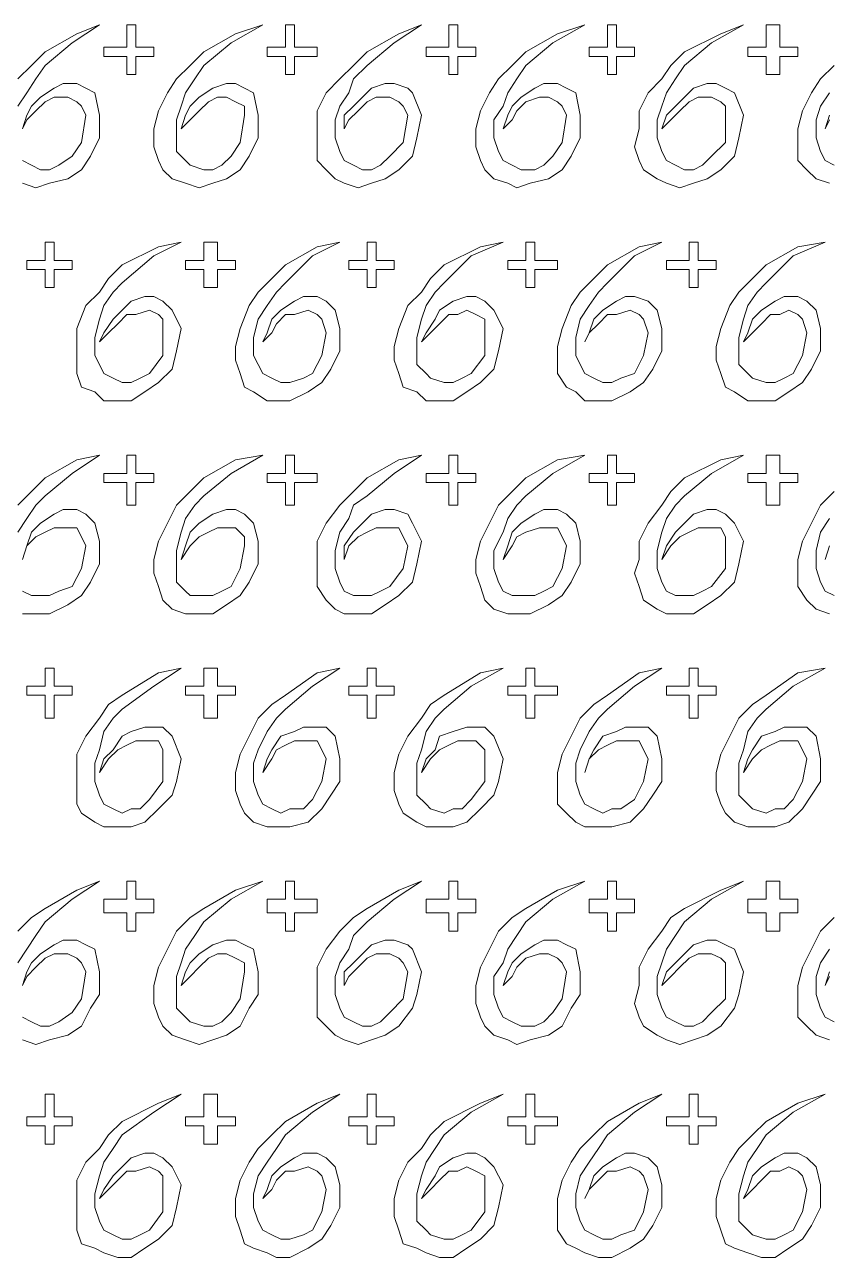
# Model space of a CAD drawing. Extents: x -66030 to 95157, y -13132 to 45879.
# Drawn here: x -6500 to -5809, y 26478 to 27540 of the extents above; entities that cross this region are included whole.
import ezdxf

# ---------------------------------------------------------------- set-up
doc = ezdxf.new("R2010")
doc.units = 0
doc.header["$LTSCALE"] = 100
doc.header["$MEASUREMENT"] = 0
doc.layers.get('0').update_dxf_attribs({"linetype": 'CONTINUOUS'})

msp = doc.modelspace()

# ---------------------------------------------------------------- linework, layer by layer
at = {"lineweight": 0}
for points in [[(-6506, 27469.6), (-6498.2, 27481.3), (-6490.4, 27493.1), (-6482.5, 27504.8), (-6459.1, 27524.3), (-6435.7, 27539.9), (-6455.2, 27532.1), (-6482.5, 27516.5), (-6494.3, 27504.8), (-6506, 27493.1)], [(-5802.9, 27504.8), (-5814.6, 27493.1), (-5822.4, 27481.3), (-5830.2, 27465.7), (-5834.2, 27450.1), (-5834.2, 27434.5), (-5834.2, 27422.8), (-5826.3, 27414.9), (-5818.5, 27407.1), (-5806.8, 27403.2)], [(-6502.1, 27403.2), (-6490.4, 27399.3), (-6478.6, 27403.2), (-6463, 27407.1), (-6451.3, 27414.9), (-6443.5, 27426.7), (-6435.7, 27442.3), (-6435.7, 27461.8), (-6439.6, 27481.3), (-6447.4, 27485.3), (-6455.2, 27489.2), (-6466.9, 27489.2), (-6474.7, 27485.3), (-6486.5, 27477.4), (-6494.3, 27469.6), (-6498.2, 27461.8), (-6502.1, 27450.1)], [(-6502.1, 27450.1), (-6498.2, 27457.9), (-6490.4, 27465.7), (-6482.5, 27473.5), (-6474.7, 27477.4), (-6463, 27477.4), (-6455.2, 27473.5), (-6451.3, 27469.6), (-6447.4, 27461.8), (-6451.3, 27438.4), (-6459.1, 27426.7), (-6470.8, 27418.9), (-6478.6, 27414.9), (-6486.5, 27414.9), (-6494.3, 27418.9), (-6502.1, 27422.8)], [(-5802.9, 27418.9), (-5810.7, 27422.8), (-5814.6, 27430.6), (-5818.5, 27442.3), (-5818.5, 27457.9), (-5814.6, 27469.6), (-5806.8, 27481.3)], [(-5806.8, 27461.8), (-5810.7, 27450.1), (-5810.7, 27450.1), (-5806.8, 27457.9)], [(-6506, 27102.5), (-6498.2, 27114.2), (-6490.4, 27125.9), (-6482.5, 27133.7), (-6459.1, 27153.2), (-6435.7, 27168.9), (-6455.2, 27165), (-6482.5, 27149.3), (-6494.3, 27137.6), (-6506, 27125.9)], [(-5802.9, 27137.6), (-5814.6, 27125.9), (-5822.4, 27110.3), (-5830.2, 27094.7), (-5834.2, 27079), (-5834.2, 27067.3), (-5834.2, 27055.6), (-5826.3, 27043.9), (-5818.5, 27036.1), (-5806.8, 27032.2)], [(-6502.1, 27032.2), (-6490.4, 27032.2), (-6478.6, 27032.2), (-6463, 27040), (-6451.3, 27047.8), (-6443.5, 27059.5), (-6435.7, 27075.1), (-6435.7, 27094.7), (-6439.6, 27110.3), (-6447.4, 27118.1), (-6455.2, 27122), (-6466.9, 27122), (-6474.7, 27118.1), (-6486.5, 27110.3), (-6494.3, 27102.5), (-6498.2, 27090.8), (-6502.1, 27079)], [(-5802.9, 27047.8), (-5810.7, 27051.7), (-5814.6, 27059.5), (-5818.5, 27071.2), (-5818.5, 27086.8), (-5814.6, 27102.5), (-5806.8, 27114.2)], [(-6502.1, 27079), (-6498.2, 27090.8), (-6490.4, 27098.6), (-6482.5, 27102.5), (-6474.7, 27106.4), (-6463, 27106.4), (-6455.2, 27106.4), (-6451.3, 27098.6), (-6447.4, 27090.8), (-6451.3, 27071.2), (-6459.1, 27055.6), (-6470.8, 27051.7), (-6478.6, 27047.8), (-6486.5, 27047.8), (-6494.3, 27047.8), (-6502.1, 27051.7)], [(-5806.8, 27090.8), (-5810.7, 27079), (-5810.7, 27079), (-5806.8, 27090.8)], [(-6506, 26731.4), (-6498.2, 26743.1), (-6490.4, 26754.8), (-6482.5, 26766.6), (-6459.1, 26786.1), (-6435.7, 26801.7), (-6455.2, 26793.9), (-6482.5, 26778.3), (-6494.3, 26770.5), (-6506, 26758.7)], [(-5802.9, 26770.5), (-5814.6, 26758.7), (-5822.4, 26743.1), (-5830.2, 26727.5), (-5834.2, 26711.9), (-5834.2, 26696.3), (-5834.2, 26684.5), (-5826.3, 26676.7), (-5818.5, 26668.9), (-5806.8, 26665)], [(-6502.1, 26665), (-6490.4, 26661.1), (-6478.6, 26665), (-6463, 26668.9), (-6451.3, 26676.7), (-6443.5, 26692.3), (-6435.7, 26704.1), (-6435.7, 26723.6), (-6439.6, 26743.1), (-6447.4, 26747), (-6455.2, 26750.9), (-6466.9, 26750.9), (-6474.7, 26747), (-6486.5, 26739.2), (-6494.3, 26731.4), (-6498.2, 26723.6), (-6502.1, 26711.9)], [(-5802.9, 26680.6), (-5810.7, 26684.5), (-5814.6, 26692.3), (-5818.5, 26704.1), (-5818.5, 26719.7), (-5814.6, 26731.4), (-5806.8, 26743.1)], [(-6502.1, 26711.9), (-6498.2, 26719.7), (-6490.4, 26727.5), (-6482.5, 26735.3), (-6474.7, 26739.2), (-6463, 26739.2), (-6455.2, 26735.3), (-6451.3, 26731.4), (-6447.4, 26723.6), (-6451.3, 26700.2), (-6459.1, 26688.4), (-6470.8, 26680.6), (-6478.6, 26676.7), (-6486.5, 26676.7), (-6494.3, 26680.6), (-6502.1, 26684.5)], [(-5806.8, 26723.6), (-5810.7, 26711.9), (-5810.7, 26711.9), (-5806.8, 26719.7)]]:
    msp.add_lwpolyline(points, dxfattribs=at)
for points in [[(-6431.8, 27520.4), (-6420, 27520.4), (-6412.2, 27520.4), (-6412.2, 27532.1), (-6412.2, 27539.9), (-6408.3, 27539.9), (-6404.4, 27539.9), (-6404.4, 27532.1), (-6404.4, 27520.4), (-6396.6, 27520.4), (-6388.8, 27520.4), (-6388.8, 27516.5), (-6388.8, 27512.6), (-6396.6, 27512.6), (-6404.4, 27512.6), (-6404.4, 27504.8), (-6404.4, 27497), (-6408.3, 27497), (-6412.2, 27497), (-6412.2, 27504.8), (-6412.2, 27512.6), (-6420, 27512.6), (-6431.8, 27512.6), (-6431.8, 27516.5), (-6431.8, 27520.4)], [(-6365.4, 27450.1), (-6357.6, 27457.9), (-6349.7, 27465.7), (-6341.9, 27473.5), (-6334.1, 27477.4), (-6326.3, 27477.4), (-6318.5, 27473.5), (-6310.7, 27469.6), (-6310.7, 27461.8), (-6314.6, 27438.4), (-6322.4, 27426.7), (-6330.2, 27418.9), (-6338, 27414.9), (-6345.8, 27414.9), (-6357.6, 27418.9), (-6361.5, 27422.8), (-6369.3, 27430.6), (-6369.3, 27442.3), (-6369.3, 27457.9), (-6365.4, 27469.6), (-6361.5, 27481.3), (-6353.6, 27493.1), (-6345.8, 27504.8), (-6322.4, 27524.3), (-6295.1, 27539.9), (-6318.5, 27532.1), (-6345.8, 27516.5), (-6357.6, 27504.8), (-6369.3, 27493.1), (-6377.1, 27481.3), (-6384.9, 27465.7), (-6388.8, 27450.1), (-6388.8, 27434.5), (-6384.9, 27422.8), (-6381, 27414.9), (-6373.2, 27407.1), (-6361.5, 27403.2), (-6349.7, 27399.3), (-6338, 27403.2), (-6326.3, 27407.1), (-6314.6, 27414.9), (-6306.8, 27426.7), (-6299, 27442.3), (-6299, 27461.8), (-6302.9, 27481.3), (-6310.7, 27485.3), (-6318.5, 27489.2), (-6326.3, 27489.2), (-6338, 27485.3), (-6349.7, 27477.4), (-6357.6, 27469.6), (-6361.5, 27461.8), (-6365.4, 27450.1)], [(-6291.2, 27520.4), (-6283.3, 27520.4), (-6275.5, 27520.4), (-6275.5, 27532.1), (-6275.5, 27539.9), (-6271.6, 27539.9), (-6267.7, 27539.9), (-6267.7, 27532.1), (-6267.7, 27520.4), (-6259.9, 27520.4), (-6248.2, 27520.4), (-6248.2, 27516.5), (-6248.2, 27512.6), (-6259.9, 27512.6), (-6267.7, 27512.6), (-6267.7, 27504.8), (-6267.7, 27497), (-6271.6, 27497), (-6275.5, 27497), (-6275.5, 27504.8), (-6275.5, 27512.6), (-6283.3, 27512.6), (-6291.2, 27512.6), (-6291.2, 27516.5), (-6291.2, 27520.4)], [(-6224.8, 27450.1), (-6220.8, 27457.9), (-6213, 27465.7), (-6205.2, 27473.5), (-6197.4, 27477.4), (-6185.7, 27477.4), (-6177.9, 27473.5), (-6174, 27469.6), (-6170.1, 27461.8), (-6174, 27438.4), (-6185.7, 27426.7), (-6193.5, 27418.9), (-6201.3, 27414.9), (-6209.1, 27414.9), (-6216.9, 27418.9), (-6224.8, 27422.8), (-6228.7, 27430.6), (-6232.6, 27442.3), (-6232.6, 27457.9), (-6228.7, 27469.6), (-6220.8, 27481.3), (-6216.9, 27493.1), (-6205.2, 27504.8), (-6181.8, 27524.3), (-6158.3, 27539.9), (-6177.9, 27532.1), (-6205.2, 27516.5), (-6216.9, 27504.8), (-6228.7, 27493.1), (-6240.4, 27481.3), (-6248.2, 27465.7), (-6248.2, 27450.1), (-6248.2, 27434.5), (-6248.2, 27422.8), (-6240.4, 27414.9), (-6232.6, 27407.1), (-6224.8, 27403.2), (-6213, 27399.3), (-6201.3, 27403.2), (-6189.6, 27407.1), (-6177.9, 27414.9), (-6166.2, 27426.7), (-6162.3, 27442.3), (-6158.3, 27461.8), (-6166.2, 27481.3), (-6170.1, 27485.3), (-6181.8, 27489.2), (-6189.6, 27489.2), (-6201.3, 27485.3), (-6209.1, 27477.4), (-6216.9, 27469.6), (-6224.8, 27461.8), (-6224.8, 27450.1)], [(-6154.4, 27520.4), (-6146.6, 27520.4), (-6134.9, 27520.4), (-6134.9, 27532.1), (-6134.9, 27539.9), (-6131, 27539.9), (-6127.1, 27539.9), (-6127.1, 27532.1), (-6127.1, 27520.4), (-6119.3, 27520.4), (-6111.5, 27520.4), (-6111.5, 27516.5), (-6111.5, 27512.6), (-6119.3, 27512.6), (-6127.1, 27512.6), (-6127.1, 27504.8), (-6127.1, 27497), (-6131, 27497), (-6134.9, 27497), (-6134.9, 27504.8), (-6134.9, 27512.6), (-6146.6, 27512.6), (-6154.4, 27512.6), (-6154.4, 27516.5), (-6154.4, 27520.4)], [(-6088, 27450.1), (-6080.2, 27457.9), (-6076.3, 27465.7), (-6068.5, 27473.5), (-6056.8, 27477.4), (-6049, 27477.4), (-6041.2, 27473.5), (-6037.3, 27469.6), (-6033.4, 27461.8), (-6037.3, 27438.4), (-6045.1, 27426.7), (-6052.9, 27418.9), (-6060.7, 27414.9), (-6072.4, 27414.9), (-6080.2, 27418.9), (-6088, 27422.8), (-6091.9, 27430.6), (-6095.9, 27442.3), (-6095.9, 27457.9), (-6088, 27469.6), (-6084.1, 27481.3), (-6076.3, 27493.1), (-6068.5, 27504.8), (-6045.1, 27524.3), (-6017.7, 27539.9), (-6041.2, 27532.1), (-6068.5, 27516.5), (-6080.2, 27504.8), (-6091.9, 27493.1), (-6099.8, 27481.3), (-6107.6, 27465.7), (-6111.5, 27450.1), (-6111.5, 27434.5), (-6107.6, 27422.8), (-6103.7, 27414.9), (-6095.9, 27407.1), (-6084.1, 27403.2), (-6076.3, 27399.3), (-6064.6, 27403.2), (-6049, 27407.1), (-6037.3, 27414.9), (-6029.5, 27426.7), (-6021.6, 27442.3), (-6021.6, 27461.8), (-6025.5, 27481.3), (-6033.4, 27485.3), (-6041.2, 27489.2), (-6052.9, 27489.2), (-6060.7, 27485.3), (-6072.4, 27477.4), (-6080.2, 27469.6), (-6084.1, 27461.8), (-6088, 27450.1)], [(-6013.8, 27520.4), (-6006, 27520.4), (-5998.2, 27520.4), (-5998.2, 27532.1), (-5998.2, 27539.9), (-5994.3, 27539.9), (-5990.4, 27539.9), (-5990.4, 27532.1), (-5990.4, 27520.4), (-5982.6, 27520.4), (-5974.8, 27520.4), (-5974.8, 27516.5), (-5974.8, 27512.6), (-5982.6, 27512.6), (-5990.4, 27512.6), (-5990.4, 27504.8), (-5990.4, 27497), (-5994.3, 27497), (-5998.2, 27497), (-5998.2, 27504.8), (-5998.2, 27512.6), (-6006, 27512.6), (-6013.8, 27512.6), (-6013.8, 27516.5), (-6013.8, 27520.4)], [(-5951.3, 27450.1), (-5943.5, 27457.9), (-5935.7, 27465.7), (-5927.9, 27473.5), (-5920.1, 27477.4), (-5908.4, 27477.4), (-5900.6, 27473.5), (-5896.6, 27469.6), (-5896.6, 27461.8), (-5896.6, 27438.4), (-5908.4, 27426.7), (-5916.2, 27418.9), (-5924, 27414.9), (-5931.8, 27414.9), (-5939.6, 27418.9), (-5947.4, 27422.8), (-5951.3, 27430.6), (-5955.2, 27442.3), (-5955.2, 27457.9), (-5951.3, 27469.6), (-5947.4, 27481.3), (-5939.6, 27493.1), (-5931.8, 27504.8), (-5908.4, 27524.3), (-5881, 27539.9), (-5900.6, 27532.1), (-5931.8, 27516.5), (-5943.5, 27504.8), (-5951.3, 27493.1), (-5963.1, 27481.3), (-5970.9, 27465.7), (-5970.9, 27450.1), (-5974.8, 27434.5), (-5970.9, 27422.8), (-5967, 27414.9), (-5955.2, 27407.1), (-5947.4, 27403.2), (-5935.7, 27399.3), (-5924, 27403.2), (-5912.3, 27407.1), (-5900.6, 27414.9), (-5888.8, 27426.7), (-5884.9, 27442.3), (-5881, 27461.8), (-5888.8, 27481.3), (-5896.6, 27485.3), (-5904.5, 27489.2), (-5912.3, 27489.2), (-5924, 27485.3), (-5931.8, 27477.4), (-5939.6, 27469.6), (-5947.4, 27461.8), (-5951.3, 27450.1)], [(-5877.1, 27520.4), (-5869.3, 27520.4), (-5861.5, 27520.4), (-5861.5, 27532.1), (-5861.5, 27539.9), (-5857.6, 27539.9), (-5849.8, 27539.9), (-5849.8, 27532.1), (-5849.8, 27520.4), (-5842, 27520.4), (-5834.2, 27520.4), (-5834.2, 27516.5), (-5834.2, 27512.6), (-5842, 27512.6), (-5849.8, 27512.6), (-5849.8, 27504.8), (-5849.8, 27497), (-5857.6, 27497), (-5861.5, 27497), (-5861.5, 27504.8), (-5861.5, 27512.6), (-5869.3, 27512.6), (-5877.1, 27512.6), (-5877.1, 27516.5), (-5877.1, 27520.4)], [(-6498.2, 27336.8), (-6490.4, 27336.8), (-6482.5, 27336.8), (-6482.5, 27344.6), (-6482.5, 27352.5), (-6478.6, 27352.5), (-6474.7, 27352.5), (-6474.7, 27344.6), (-6474.7, 27336.8), (-6466.9, 27336.8), (-6459.1, 27336.8), (-6459.1, 27332.9), (-6459.1, 27329), (-6466.9, 27329), (-6474.7, 27329), (-6474.7, 27321.2), (-6474.7, 27313.4), (-6478.6, 27313.4), (-6482.5, 27313.4), (-6482.5, 27321.2), (-6482.5, 27329), (-6490.4, 27329), (-6498.2, 27329), (-6498.2, 27332.9), (-6498.2, 27336.8)], [(-6435.7, 27266.5), (-6427.9, 27274.3), (-6420, 27282.1), (-6412.2, 27290), (-6404.4, 27290), (-6392.7, 27293.9), (-6384.9, 27290), (-6381, 27286.1), (-6381, 27274.3), (-6381, 27254.8), (-6392.7, 27239.2), (-6400.5, 27235.3), (-6408.3, 27231.4), (-6416.1, 27231.4), (-6424, 27235.3), (-6431.8, 27239.2), (-6435.7, 27247), (-6439.6, 27254.8), (-6439.6, 27270.4), (-6435.7, 27286.1), (-6431.8, 27297.8), (-6424, 27309.5), (-6416.1, 27317.3), (-6388.8, 27340.7), (-6365.4, 27352.5), (-6384.9, 27348.5), (-6416.1, 27332.9), (-6427.9, 27321.2), (-6435.7, 27309.5), (-6447.4, 27297.8), (-6455.2, 27278.2), (-6455.2, 27262.6), (-6455.2, 27250.9), (-6455.2, 27239.2), (-6451.3, 27227.5), (-6439.6, 27223.6), (-6431.8, 27215.7), (-6420, 27215.7), (-6408.3, 27215.7), (-6396.6, 27223.6), (-6384.9, 27231.4), (-6373.2, 27243.1), (-6369.3, 27258.7), (-6365.4, 27278.2), (-6373.2, 27293.9), (-6381, 27301.7), (-6388.8, 27305.6), (-6396.6, 27305.6), (-6408.3, 27301.7), (-6416.1, 27293.9), (-6424, 27286.1), (-6431.8, 27274.3), (-6435.7, 27266.5)], [(-6361.5, 27336.8), (-6353.6, 27336.8), (-6345.8, 27336.8), (-6345.8, 27344.6), (-6345.8, 27352.5), (-6338, 27352.5), (-6334.1, 27352.5), (-6334.1, 27344.6), (-6334.1, 27336.8), (-6326.3, 27336.8), (-6318.5, 27336.8), (-6318.5, 27332.9), (-6318.5, 27329), (-6326.3, 27329), (-6334.1, 27329), (-6334.1, 27321.2), (-6334.1, 27313.4), (-6338, 27313.4), (-6345.8, 27313.4), (-6345.8, 27321.2), (-6345.8, 27329), (-6353.6, 27329), (-6361.5, 27329), (-6361.5, 27332.9), (-6361.5, 27336.8)], [(-6295.1, 27266.5), (-6287.2, 27274.3), (-6283.3, 27282.1), (-6275.5, 27290), (-6267.7, 27290), (-6256, 27293.9), (-6248.2, 27290), (-6244.3, 27286.1), (-6240.4, 27274.3), (-6244.3, 27254.8), (-6252.1, 27239.2), (-6259.9, 27235.3), (-6271.6, 27231.4), (-6279.4, 27231.4), (-6287.2, 27235.3), (-6295.1, 27239.2), (-6299, 27247), (-6302.9, 27254.8), (-6302.9, 27270.4), (-6299, 27286.1), (-6291.2, 27297.8), (-6283.3, 27309.5), (-6275.5, 27317.3), (-6252.1, 27340.7), (-6228.7, 27352.5), (-6248.2, 27348.5), (-6275.5, 27332.9), (-6287.2, 27321.2), (-6299, 27309.5), (-6306.8, 27297.8), (-6314.6, 27278.2), (-6318.5, 27262.6), (-6318.5, 27250.9), (-6314.6, 27239.2), (-6310.7, 27227.5), (-6302.9, 27223.6), (-6291.2, 27215.7), (-6283.3, 27215.7), (-6271.6, 27215.7), (-6256, 27223.6), (-6244.3, 27231.4), (-6236.5, 27243.1), (-6228.7, 27258.7), (-6228.7, 27278.2), (-6232.6, 27293.9), (-6240.4, 27301.7), (-6248.2, 27305.6), (-6259.9, 27305.6), (-6267.7, 27301.7), (-6279.4, 27293.9), (-6287.2, 27286.1), (-6291.2, 27274.3), (-6295.1, 27266.5)], [(-6220.8, 27336.8), (-6213, 27336.8), (-6205.2, 27336.8), (-6205.2, 27344.6), (-6205.2, 27352.5), (-6201.3, 27352.5), (-6197.4, 27352.5), (-6197.4, 27344.6), (-6197.4, 27336.8), (-6189.6, 27336.8), (-6181.8, 27336.8), (-6181.8, 27332.9), (-6181.8, 27329), (-6189.6, 27329), (-6197.4, 27329), (-6197.4, 27321.2), (-6197.4, 27313.4), (-6201.3, 27313.4), (-6205.2, 27313.4), (-6205.2, 27321.2), (-6205.2, 27329), (-6213, 27329), (-6220.8, 27329), (-6220.8, 27332.9), (-6220.8, 27336.8)], [(-6158.3, 27266.5), (-6150.5, 27274.3), (-6142.7, 27282.1), (-6134.9, 27290), (-6127.1, 27290), (-6119.3, 27293.9), (-6111.5, 27290), (-6103.7, 27286.1), (-6103.7, 27274.3), (-6103.7, 27254.8), (-6115.4, 27239.2), (-6123.2, 27235.3), (-6131, 27231.4), (-6138.8, 27231.4), (-6150.5, 27235.3), (-6154.4, 27239.2), (-6162.3, 27247), (-6162.3, 27254.8), (-6162.3, 27270.4), (-6158.3, 27286.1), (-6154.4, 27297.8), (-6146.6, 27309.5), (-6138.8, 27317.3), (-6115.4, 27340.7), (-6088, 27352.5), (-6107.6, 27348.5), (-6138.8, 27332.9), (-6150.5, 27321.2), (-6158.3, 27309.5), (-6170.1, 27297.8), (-6177.9, 27278.2), (-6181.8, 27262.6), (-6181.8, 27250.9), (-6177.9, 27239.2), (-6174, 27227.5), (-6162.3, 27223.6), (-6154.4, 27215.7), (-6142.7, 27215.7), (-6131, 27215.7), (-6119.3, 27223.6), (-6107.6, 27231.4), (-6095.9, 27243.1), (-6091.9, 27258.7), (-6088, 27278.2), (-6095.9, 27293.9), (-6103.7, 27301.7), (-6111.5, 27305.6), (-6119.3, 27305.6), (-6131, 27301.7), (-6142.7, 27293.9), (-6146.6, 27286.1), (-6154.4, 27274.3), (-6158.3, 27266.5)], [(-6084.1, 27336.8), (-6076.3, 27336.8), (-6068.5, 27336.8), (-6068.5, 27344.6), (-6068.5, 27352.5), (-6064.6, 27352.5), (-6060.7, 27352.5), (-6060.7, 27344.6), (-6060.7, 27336.8), (-6049, 27336.8), (-6041.2, 27336.8), (-6041.2, 27332.9), (-6041.2, 27329), (-6049, 27329), (-6060.7, 27329), (-6060.7, 27321.2), (-6060.7, 27313.4), (-6064.6, 27313.4), (-6068.5, 27313.4), (-6068.5, 27321.2), (-6068.5, 27329), (-6076.3, 27329), (-6084.1, 27329), (-6084.1, 27332.9), (-6084.1, 27336.8)], [(-6017.7, 27266.5), (-6013.8, 27274.3), (-6006, 27282.1), (-5998.2, 27290), (-5990.4, 27290), (-5978.7, 27293.9), (-5970.9, 27290), (-5967, 27286.1), (-5963.1, 27274.3), (-5967, 27254.8), (-5974.8, 27239.2), (-5986.5, 27235.3), (-5994.3, 27231.4), (-6002.1, 27231.4), (-6009.9, 27235.3), (-6017.7, 27239.2), (-6021.6, 27247), (-6025.5, 27254.8), (-6025.5, 27270.4), (-6021.6, 27286.1), (-6013.8, 27297.8), (-6006, 27309.5), (-5998.2, 27317.3), (-5974.8, 27340.7), (-5951.3, 27352.5), (-5970.9, 27348.5), (-5998.2, 27332.9), (-6009.9, 27321.2), (-6021.6, 27309.5), (-6029.5, 27297.8), (-6037.3, 27278.2), (-6041.2, 27262.6), (-6041.2, 27250.9), (-6041.2, 27239.2), (-6033.4, 27227.5), (-6025.5, 27223.6), (-6017.7, 27215.7), (-6006, 27215.7), (-5994.3, 27215.7), (-5978.7, 27223.6), (-5967, 27231.4), (-5959.1, 27243.1), (-5951.3, 27258.7), (-5951.3, 27278.2), (-5955.2, 27293.9), (-5963.1, 27301.7), (-5974.8, 27305.6), (-5982.6, 27305.6), (-5990.4, 27301.7), (-6002.1, 27293.9), (-6009.9, 27286.1), (-6013.8, 27274.3), (-6017.7, 27266.5)], [(-5947.4, 27336.8), (-5935.7, 27336.8), (-5927.9, 27336.8), (-5927.9, 27344.6), (-5927.9, 27352.5), (-5924, 27352.5), (-5920.1, 27352.5), (-5920.1, 27344.6), (-5920.1, 27336.8), (-5912.3, 27336.8), (-5904.5, 27336.8), (-5904.5, 27332.9), (-5904.5, 27329), (-5912.3, 27329), (-5920.1, 27329), (-5920.1, 27321.2), (-5920.1, 27313.4), (-5924, 27313.4), (-5927.9, 27313.4), (-5927.9, 27321.2), (-5927.9, 27329), (-5935.7, 27329), (-5947.4, 27329), (-5947.4, 27332.9), (-5947.4, 27336.8)], [(-5881, 27266.5), (-5873.2, 27274.3), (-5865.4, 27282.1), (-5857.6, 27290), (-5849.8, 27290), (-5842, 27293.9), (-5834.2, 27290), (-5830.2, 27286.1), (-5826.3, 27274.3), (-5830.2, 27254.8), (-5838.1, 27239.2), (-5845.9, 27235.3), (-5853.7, 27231.4), (-5861.5, 27231.4), (-5873.2, 27235.3), (-5877.1, 27239.2), (-5884.9, 27247), (-5884.9, 27254.8), (-5884.9, 27270.4), (-5881, 27286.1), (-5877.1, 27297.8), (-5869.3, 27309.5), (-5861.5, 27317.3), (-5838.1, 27340.7), (-5810.7, 27352.5), (-5834.2, 27348.5), (-5861.5, 27332.9), (-5873.2, 27321.2), (-5884.9, 27309.5), (-5892.7, 27297.8), (-5900.6, 27278.2), (-5904.5, 27262.6), (-5904.5, 27250.9), (-5900.6, 27239.2), (-5896.6, 27227.5), (-5888.8, 27223.6), (-5877.1, 27215.7), (-5865.4, 27215.7), (-5853.7, 27215.7), (-5842, 27223.6), (-5830.2, 27231.4), (-5822.4, 27243.1), (-5814.6, 27258.7), (-5814.6, 27278.2), (-5818.5, 27293.9), (-5826.3, 27301.7), (-5834.2, 27305.6), (-5845.9, 27305.6), (-5853.7, 27301.7), (-5865.4, 27293.9), (-5873.2, 27286.1), (-5877.1, 27274.3), (-5881, 27266.5)], [(-6431.8, 27153.2), (-6420, 27153.2), (-6412.2, 27153.2), (-6412.2, 27161.1), (-6412.2, 27168.9), (-6408.3, 27168.9), (-6404.4, 27168.9), (-6404.4, 27161.1), (-6404.4, 27153.2), (-6396.6, 27153.2), (-6388.8, 27153.2), (-6388.8, 27149.3), (-6388.8, 27145.4), (-6396.6, 27145.4), (-6404.4, 27145.4), (-6404.4, 27137.6), (-6404.4, 27125.9), (-6408.3, 27125.9), (-6412.2, 27125.9), (-6412.2, 27137.6), (-6412.2, 27145.4), (-6420, 27145.4), (-6431.8, 27145.4), (-6431.8, 27149.3), (-6431.8, 27153.2)], [(-6365.4, 27079), (-6357.6, 27090.8), (-6349.7, 27098.6), (-6341.9, 27102.5), (-6334.1, 27106.4), (-6326.3, 27106.4), (-6318.5, 27106.4), (-6310.7, 27098.6), (-6310.7, 27090.8), (-6314.6, 27071.2), (-6322.4, 27055.6), (-6330.2, 27051.7), (-6338, 27047.8), (-6345.8, 27047.8), (-6357.6, 27047.8), (-6361.5, 27051.7), (-6369.3, 27059.5), (-6369.3, 27071.2), (-6369.3, 27086.8), (-6365.4, 27102.5), (-6361.5, 27114.2), (-6353.6, 27125.9), (-6345.8, 27133.7), (-6322.4, 27153.2), (-6295.1, 27168.9), (-6318.5, 27165), (-6345.8, 27149.3), (-6357.6, 27137.6), (-6369.3, 27125.9), (-6377.1, 27110.3), (-6384.9, 27094.7), (-6388.8, 27079), (-6388.8, 27067.3), (-6384.9, 27055.6), (-6381, 27043.9), (-6373.2, 27036.1), (-6361.5, 27032.2), (-6349.7, 27032.2), (-6338, 27032.2), (-6326.3, 27040), (-6314.6, 27047.8), (-6306.8, 27059.5), (-6299, 27075.1), (-6299, 27094.7), (-6302.9, 27110.3), (-6310.7, 27118.1), (-6318.5, 27122), (-6326.3, 27122), (-6338, 27118.1), (-6349.7, 27110.3), (-6357.6, 27102.5), (-6361.5, 27090.8), (-6365.4, 27079)], [(-6291.2, 27153.2), (-6283.3, 27153.2), (-6275.5, 27153.2), (-6275.5, 27161.1), (-6275.5, 27168.9), (-6271.6, 27168.9), (-6267.7, 27168.9), (-6267.7, 27161.1), (-6267.7, 27153.2), (-6259.9, 27153.2), (-6248.2, 27153.2), (-6248.2, 27149.3), (-6248.2, 27145.4), (-6259.9, 27145.4), (-6267.7, 27145.4), (-6267.7, 27137.6), (-6267.7, 27125.9), (-6271.6, 27125.9), (-6275.5, 27125.9), (-6275.5, 27137.6), (-6275.5, 27145.4), (-6283.3, 27145.4), (-6291.2, 27145.4), (-6291.2, 27149.3), (-6291.2, 27153.2)], [(-6224.8, 27079), (-6220.8, 27090.8), (-6213, 27098.6), (-6205.2, 27102.5), (-6197.4, 27106.4), (-6185.7, 27106.4), (-6177.9, 27106.4), (-6174, 27098.6), (-6170.1, 27090.8), (-6174, 27071.2), (-6185.7, 27055.6), (-6193.5, 27051.7), (-6201.3, 27047.8), (-6209.1, 27047.8), (-6216.9, 27047.8), (-6224.8, 27051.7), (-6228.7, 27059.5), (-6232.6, 27071.2), (-6232.6, 27086.8), (-6228.7, 27102.5), (-6220.8, 27114.2), (-6216.9, 27125.9), (-6205.2, 27133.7), (-6181.8, 27153.2), (-6158.3, 27168.9), (-6177.9, 27165), (-6205.2, 27149.3), (-6216.9, 27137.6), (-6228.7, 27125.9), (-6240.4, 27110.3), (-6248.2, 27094.7), (-6248.2, 27079), (-6248.2, 27067.3), (-6248.2, 27055.6), (-6240.4, 27043.9), (-6232.6, 27036.1), (-6224.8, 27032.2), (-6213, 27032.2), (-6201.3, 27032.2), (-6189.6, 27040), (-6177.9, 27047.8), (-6166.2, 27059.5), (-6162.3, 27075.1), (-6158.3, 27094.7), (-6166.2, 27110.3), (-6170.1, 27118.1), (-6181.8, 27122), (-6189.6, 27122), (-6201.3, 27118.1), (-6209.1, 27110.3), (-6216.9, 27102.5), (-6224.8, 27090.8), (-6224.8, 27079)], [(-6154.4, 27153.2), (-6146.6, 27153.2), (-6134.9, 27153.2), (-6134.9, 27161.1), (-6134.9, 27168.9), (-6131, 27168.9), (-6127.1, 27168.9), (-6127.1, 27161.1), (-6127.1, 27153.2), (-6119.3, 27153.2), (-6111.5, 27153.2), (-6111.5, 27149.3), (-6111.5, 27145.4), (-6119.3, 27145.4), (-6127.1, 27145.4), (-6127.1, 27137.6), (-6127.1, 27125.9), (-6131, 27125.9), (-6134.9, 27125.9), (-6134.9, 27137.6), (-6134.9, 27145.4), (-6146.6, 27145.4), (-6154.4, 27145.4), (-6154.4, 27149.3), (-6154.4, 27153.2)], [(-6088, 27079), (-6080.2, 27090.8), (-6076.3, 27098.6), (-6068.5, 27102.5), (-6056.8, 27106.4), (-6049, 27106.4), (-6041.2, 27106.4), (-6037.3, 27098.6), (-6033.4, 27090.8), (-6037.3, 27071.2), (-6045.1, 27055.6), (-6052.9, 27051.7), (-6060.7, 27047.8), (-6072.4, 27047.8), (-6080.2, 27047.8), (-6088, 27051.7), (-6091.9, 27059.5), (-6095.9, 27071.2), (-6095.9, 27086.8), (-6088, 27102.5), (-6084.1, 27114.2), (-6076.3, 27125.9), (-6068.5, 27133.7), (-6045.1, 27153.2), (-6017.7, 27168.9), (-6041.2, 27165), (-6068.5, 27149.3), (-6080.2, 27137.6), (-6091.9, 27125.9), (-6099.8, 27110.3), (-6107.6, 27094.7), (-6111.5, 27079), (-6111.5, 27067.3), (-6107.6, 27055.6), (-6103.7, 27043.9), (-6095.9, 27036.1), (-6084.1, 27032.2), (-6076.3, 27032.2), (-6064.6, 27032.2), (-6049, 27040), (-6037.3, 27047.8), (-6029.5, 27059.5), (-6021.6, 27075.1), (-6021.6, 27094.7), (-6025.5, 27110.3), (-6033.4, 27118.1), (-6041.2, 27122), (-6052.9, 27122), (-6060.7, 27118.1), (-6072.4, 27110.3), (-6080.2, 27102.5), (-6084.1, 27090.8), (-6088, 27079)], [(-6013.8, 27153.2), (-6006, 27153.2), (-5998.2, 27153.2), (-5998.2, 27161.1), (-5998.2, 27168.9), (-5994.3, 27168.9), (-5990.4, 27168.9), (-5990.4, 27161.1), (-5990.4, 27153.2), (-5982.6, 27153.2), (-5974.8, 27153.2), (-5974.8, 27149.3), (-5974.8, 27145.4), (-5982.6, 27145.4), (-5990.4, 27145.4), (-5990.4, 27137.6), (-5990.4, 27125.9), (-5994.3, 27125.9), (-5998.2, 27125.9), (-5998.2, 27137.6), (-5998.2, 27145.4), (-6006, 27145.4), (-6013.8, 27145.4), (-6013.8, 27149.3), (-6013.8, 27153.2)], [(-5951.3, 27079), (-5943.5, 27090.8), (-5935.7, 27098.6), (-5927.9, 27102.5), (-5920.1, 27106.4), (-5908.4, 27106.4), (-5900.6, 27106.4), (-5896.6, 27098.6), (-5896.6, 27090.8), (-5896.6, 27071.2), (-5908.4, 27055.6), (-5916.2, 27051.7), (-5924, 27047.8), (-5931.8, 27047.8), (-5939.6, 27047.8), (-5947.4, 27051.7), (-5951.3, 27059.5), (-5955.2, 27071.2), (-5955.2, 27086.8), (-5951.3, 27102.5), (-5947.4, 27114.2), (-5939.6, 27125.9), (-5931.8, 27133.7), (-5908.4, 27153.2), (-5881, 27168.9), (-5900.6, 27165), (-5931.8, 27149.3), (-5943.5, 27137.6), (-5951.3, 27125.9), (-5963.1, 27110.3), (-5970.9, 27094.7), (-5970.9, 27079), (-5974.8, 27067.3), (-5970.9, 27055.6), (-5967, 27043.9), (-5955.2, 27036.1), (-5947.4, 27032.2), (-5935.7, 27032.2), (-5924, 27032.2), (-5912.3, 27040), (-5900.6, 27047.8), (-5888.8, 27059.5), (-5884.9, 27075.1), (-5881, 27094.7), (-5888.8, 27110.3), (-5896.6, 27118.1), (-5904.5, 27122), (-5912.3, 27122), (-5924, 27118.1), (-5931.8, 27110.3), (-5939.6, 27102.5), (-5947.4, 27090.8), (-5951.3, 27079)], [(-5877.1, 27153.2), (-5869.3, 27153.2), (-5861.5, 27153.2), (-5861.5, 27161.1), (-5861.5, 27168.9), (-5857.6, 27168.9), (-5849.8, 27168.9), (-5849.8, 27161.1), (-5849.8, 27153.2), (-5842, 27153.2), (-5834.2, 27153.2), (-5834.2, 27149.3), (-5834.2, 27145.4), (-5842, 27145.4), (-5849.8, 27145.4), (-5849.8, 27137.6), (-5849.8, 27125.9), (-5857.6, 27125.9), (-5861.5, 27125.9), (-5861.5, 27137.6), (-5861.5, 27145.4), (-5869.3, 27145.4), (-5877.1, 27145.4), (-5877.1, 27149.3), (-5877.1, 27153.2)], [(-6498.2, 26969.7), (-6490.4, 26969.7), (-6482.5, 26969.7), (-6482.5, 26977.5), (-6482.5, 26985.3), (-6478.6, 26985.3), (-6474.7, 26985.3), (-6474.7, 26977.5), (-6474.7, 26969.7), (-6466.9, 26969.7), (-6459.1, 26969.7), (-6459.1, 26965.8), (-6459.1, 26961.9), (-6466.9, 26961.9), (-6474.7, 26961.9), (-6474.7, 26950.1), (-6474.7, 26942.3), (-6478.6, 26942.3), (-6482.5, 26942.3), (-6482.5, 26950.1), (-6482.5, 26961.9), (-6490.4, 26961.9), (-6498.2, 26961.9), (-6498.2, 26965.8), (-6498.2, 26969.7)], [(-6435.7, 26895.5), (-6427.9, 26907.2), (-6420, 26915), (-6412.2, 26918.9), (-6404.4, 26922.8), (-6392.7, 26922.8), (-6384.9, 26922.8), (-6381, 26915), (-6381, 26907.2), (-6381, 26887.6), (-6392.7, 26872), (-6400.5, 26864.2), (-6408.3, 26864.2), (-6416.1, 26860.3), (-6424, 26864.2), (-6431.8, 26868.1), (-6435.7, 26875.9), (-6439.6, 26887.6), (-6439.6, 26903.3), (-6435.7, 26915), (-6431.8, 26930.6), (-6424, 26942.3), (-6416.1, 26950.1), (-6388.8, 26969.7), (-6365.4, 26985.3), (-6384.9, 26981.4), (-6416.1, 26961.9), (-6427.9, 26954), (-6435.7, 26942.3), (-6447.4, 26926.7), (-6455.2, 26911.1), (-6455.2, 26895.5), (-6455.2, 26879.8), (-6455.2, 26868.1), (-6451.3, 26860.3), (-6439.6, 26852.5), (-6431.8, 26848.6), (-6420, 26848.6), (-6408.3, 26848.6), (-6396.6, 26852.5), (-6384.9, 26864.2), (-6373.2, 26875.9), (-6369.3, 26887.6), (-6365.4, 26907.2), (-6373.2, 26926.7), (-6381, 26934.5), (-6388.8, 26934.5), (-6396.6, 26934.5), (-6408.3, 26930.6), (-6416.1, 26926.7), (-6424, 26915), (-6431.8, 26907.2), (-6435.7, 26895.5)], [(-6361.5, 26969.7), (-6353.6, 26969.7), (-6345.8, 26969.7), (-6345.8, 26977.5), (-6345.8, 26985.3), (-6338, 26985.3), (-6334.1, 26985.3), (-6334.1, 26977.5), (-6334.1, 26969.7), (-6326.3, 26969.7), (-6318.5, 26969.7), (-6318.5, 26965.8), (-6318.5, 26961.9), (-6326.3, 26961.9), (-6334.1, 26961.9), (-6334.1, 26950.1), (-6334.1, 26942.3), (-6338, 26942.3), (-6345.8, 26942.3), (-6345.8, 26950.1), (-6345.8, 26961.9), (-6353.6, 26961.9), (-6361.5, 26961.9), (-6361.5, 26965.8), (-6361.5, 26969.7)], [(-6295.1, 26895.5), (-6287.2, 26907.2), (-6283.3, 26915), (-6275.5, 26918.9), (-6267.7, 26922.8), (-6256, 26922.8), (-6248.2, 26922.8), (-6244.3, 26915), (-6240.4, 26907.2), (-6244.3, 26887.6), (-6252.1, 26872), (-6259.9, 26864.2), (-6271.6, 26864.2), (-6279.4, 26860.3), (-6287.2, 26864.2), (-6295.1, 26868.1), (-6299, 26875.9), (-6302.9, 26887.6), (-6302.9, 26903.3), (-6299, 26915), (-6291.2, 26930.6), (-6283.3, 26942.3), (-6275.5, 26950.1), (-6252.1, 26969.7), (-6228.7, 26985.3), (-6248.2, 26981.4), (-6275.5, 26961.9), (-6287.2, 26954), (-6299, 26942.3), (-6306.8, 26926.7), (-6314.6, 26911.1), (-6318.5, 26895.5), (-6318.5, 26879.8), (-6314.6, 26868.1), (-6310.7, 26860.3), (-6302.9, 26852.5), (-6291.2, 26848.6), (-6283.3, 26848.6), (-6271.6, 26848.6), (-6256, 26852.5), (-6244.3, 26864.2), (-6236.5, 26875.9), (-6228.7, 26887.6), (-6228.7, 26907.2), (-6232.6, 26926.7), (-6240.4, 26934.5), (-6248.2, 26934.5), (-6259.9, 26934.5), (-6267.7, 26930.6), (-6279.4, 26926.7), (-6287.2, 26915), (-6291.2, 26907.2), (-6295.1, 26895.5)], [(-6220.8, 26969.7), (-6213, 26969.7), (-6205.2, 26969.7), (-6205.2, 26977.5), (-6205.2, 26985.3), (-6201.3, 26985.3), (-6197.4, 26985.3), (-6197.4, 26977.5), (-6197.4, 26969.7), (-6189.6, 26969.7), (-6181.8, 26969.7), (-6181.8, 26965.8), (-6181.8, 26961.9), (-6189.6, 26961.9), (-6197.4, 26961.9), (-6197.4, 26950.1), (-6197.4, 26942.3), (-6201.3, 26942.3), (-6205.2, 26942.3), (-6205.2, 26950.1), (-6205.2, 26961.9), (-6213, 26961.9), (-6220.8, 26961.9), (-6220.8, 26965.8), (-6220.8, 26969.7)], [(-6158.3, 26895.5), (-6150.5, 26907.2), (-6142.7, 26915), (-6134.9, 26918.9), (-6127.1, 26922.8), (-6119.3, 26922.8), (-6111.5, 26922.8), (-6103.7, 26915), (-6103.7, 26907.2), (-6103.7, 26887.6), (-6115.4, 26872), (-6123.2, 26864.2), (-6131, 26864.2), (-6138.8, 26860.3), (-6150.5, 26864.2), (-6154.4, 26868.1), (-6162.3, 26875.9), (-6162.3, 26887.6), (-6162.3, 26903.3), (-6158.3, 26915), (-6154.4, 26930.6), (-6146.6, 26942.3), (-6138.8, 26950.1), (-6115.4, 26969.7), (-6088, 26985.3), (-6107.6, 26981.4), (-6138.8, 26961.9), (-6150.5, 26954), (-6158.3, 26942.3), (-6170.1, 26926.7), (-6177.9, 26911.1), (-6181.8, 26895.5), (-6181.8, 26879.8), (-6177.9, 26868.1), (-6174, 26860.3), (-6162.3, 26852.5), (-6154.4, 26848.6), (-6142.7, 26848.6), (-6131, 26848.6), (-6119.3, 26852.5), (-6107.6, 26864.2), (-6095.9, 26875.9), (-6091.9, 26887.6), (-6088, 26907.2), (-6095.9, 26926.7), (-6103.7, 26934.5), (-6111.5, 26934.5), (-6119.3, 26934.5), (-6131, 26930.6), (-6142.7, 26926.7), (-6146.6, 26915), (-6154.4, 26907.2), (-6158.3, 26895.5)], [(-6084.1, 26969.7), (-6076.3, 26969.7), (-6068.5, 26969.7), (-6068.5, 26977.5), (-6068.5, 26985.3), (-6064.6, 26985.3), (-6060.7, 26985.3), (-6060.7, 26977.5), (-6060.7, 26969.7), (-6049, 26969.7), (-6041.2, 26969.7), (-6041.2, 26965.8), (-6041.2, 26961.9), (-6049, 26961.9), (-6060.7, 26961.9), (-6060.7, 26950.1), (-6060.7, 26942.3), (-6064.6, 26942.3), (-6068.5, 26942.3), (-6068.5, 26950.1), (-6068.5, 26961.9), (-6076.3, 26961.9), (-6084.1, 26961.9), (-6084.1, 26965.8), (-6084.1, 26969.7)], [(-6017.7, 26895.5), (-6013.8, 26907.2), (-6006, 26915), (-5998.2, 26918.9), (-5990.4, 26922.8), (-5978.7, 26922.8), (-5970.9, 26922.8), (-5967, 26915), (-5963.1, 26907.2), (-5967, 26887.6), (-5974.8, 26872), (-5986.5, 26864.2), (-5994.3, 26864.2), (-6002.1, 26860.3), (-6009.9, 26864.2), (-6017.7, 26868.1), (-6021.6, 26875.9), (-6025.5, 26887.6), (-6025.5, 26903.3), (-6021.6, 26915), (-6013.8, 26930.6), (-6006, 26942.3), (-5998.2, 26950.1), (-5974.8, 26969.7), (-5951.3, 26985.3), (-5970.9, 26981.4), (-5998.2, 26961.9), (-6009.9, 26954), (-6021.6, 26942.3), (-6029.5, 26926.7), (-6037.3, 26911.1), (-6041.2, 26895.5), (-6041.2, 26879.8), (-6041.2, 26868.1), (-6033.4, 26860.3), (-6025.5, 26852.5), (-6017.7, 26848.6), (-6006, 26848.6), (-5994.3, 26848.6), (-5978.7, 26852.5), (-5967, 26864.2), (-5959.1, 26875.9), (-5951.3, 26887.6), (-5951.3, 26907.2), (-5955.2, 26926.7), (-5963.1, 26934.5), (-5974.8, 26934.5), (-5982.6, 26934.5), (-5990.4, 26930.6), (-6002.1, 26926.7), (-6009.9, 26915), (-6013.8, 26907.2), (-6017.7, 26895.5)], [(-5947.4, 26969.7), (-5935.7, 26969.7), (-5927.9, 26969.7), (-5927.9, 26977.5), (-5927.9, 26985.3), (-5924, 26985.3), (-5920.1, 26985.3), (-5920.1, 26977.5), (-5920.1, 26969.7), (-5912.3, 26969.7), (-5904.5, 26969.7), (-5904.5, 26965.8), (-5904.5, 26961.9), (-5912.3, 26961.9), (-5920.1, 26961.9), (-5920.1, 26950.1), (-5920.1, 26942.3), (-5924, 26942.3), (-5927.9, 26942.3), (-5927.9, 26950.1), (-5927.9, 26961.9), (-5935.7, 26961.9), (-5947.4, 26961.9), (-5947.4, 26965.8), (-5947.4, 26969.7)], [(-5881, 26895.5), (-5873.2, 26907.2), (-5865.4, 26915), (-5857.6, 26918.9), (-5849.8, 26922.8), (-5842, 26922.8), (-5834.2, 26922.8), (-5830.2, 26915), (-5826.3, 26907.2), (-5830.2, 26887.6), (-5838.1, 26872), (-5845.9, 26864.2), (-5853.7, 26864.2), (-5861.5, 26860.3), (-5873.2, 26864.2), (-5877.1, 26868.1), (-5884.9, 26875.9), (-5884.9, 26887.6), (-5884.9, 26903.3), (-5881, 26915), (-5877.1, 26930.6), (-5869.3, 26942.3), (-5861.5, 26950.1), (-5838.1, 26969.7), (-5810.7, 26985.3), (-5834.2, 26981.4), (-5861.5, 26961.9), (-5873.2, 26954), (-5884.9, 26942.3), (-5892.7, 26926.7), (-5900.6, 26911.1), (-5904.5, 26895.5), (-5904.5, 26879.8), (-5900.6, 26868.1), (-5896.6, 26860.3), (-5888.8, 26852.5), (-5877.1, 26848.6), (-5865.4, 26848.6), (-5853.7, 26848.6), (-5842, 26852.5), (-5830.2, 26864.2), (-5822.4, 26875.9), (-5814.6, 26887.6), (-5814.6, 26907.2), (-5818.5, 26926.7), (-5826.3, 26934.5), (-5834.2, 26934.5), (-5845.9, 26934.5), (-5853.7, 26930.6), (-5865.4, 26926.7), (-5873.2, 26915), (-5877.1, 26907.2), (-5881, 26895.5)], [(-6431.8, 26786.1), (-6420, 26786.1), (-6412.2, 26786.1), (-6412.2, 26793.9), (-6412.2, 26801.7), (-6408.3, 26801.7), (-6404.4, 26801.7), (-6404.4, 26793.9), (-6404.4, 26786.1), (-6396.6, 26786.1), (-6388.8, 26786.1), (-6388.8, 26778.3), (-6388.8, 26774.4), (-6396.6, 26774.4), (-6404.4, 26774.4), (-6404.4, 26766.6), (-6404.4, 26758.7), (-6408.3, 26758.7), (-6412.2, 26758.7), (-6412.2, 26766.6), (-6412.2, 26774.4), (-6420, 26774.4), (-6431.8, 26774.4), (-6431.8, 26778.3), (-6431.8, 26786.1)], [(-6365.4, 26711.9), (-6357.6, 26719.7), (-6349.7, 26727.5), (-6341.9, 26735.3), (-6334.1, 26739.2), (-6326.3, 26739.2), (-6318.5, 26735.3), (-6310.7, 26731.4), (-6310.7, 26723.6), (-6314.6, 26700.2), (-6322.4, 26688.4), (-6330.2, 26680.6), (-6338, 26676.7), (-6345.8, 26676.7), (-6357.6, 26680.6), (-6361.5, 26684.5), (-6369.3, 26692.3), (-6369.3, 26704.1), (-6369.3, 26719.7), (-6365.4, 26731.4), (-6361.5, 26743.1), (-6353.6, 26754.8), (-6345.8, 26766.6), (-6322.4, 26786.1), (-6295.1, 26801.7), (-6318.5, 26793.9), (-6345.8, 26778.3), (-6357.6, 26770.5), (-6369.3, 26758.7), (-6377.1, 26743.1), (-6384.9, 26727.5), (-6388.8, 26711.9), (-6388.8, 26696.3), (-6384.9, 26684.5), (-6381, 26676.7), (-6373.2, 26668.9), (-6361.5, 26665), (-6349.7, 26661.1), (-6338, 26665), (-6326.3, 26668.9), (-6314.6, 26676.7), (-6306.8, 26692.3), (-6299, 26704.1), (-6299, 26723.6), (-6302.9, 26743.1), (-6310.7, 26747), (-6318.5, 26750.9), (-6326.3, 26750.9), (-6338, 26747), (-6349.7, 26739.2), (-6357.6, 26731.4), (-6361.5, 26723.6), (-6365.4, 26711.9)], [(-6291.2, 26786.1), (-6283.3, 26786.1), (-6275.5, 26786.1), (-6275.5, 26793.9), (-6275.5, 26801.7), (-6271.6, 26801.7), (-6267.7, 26801.7), (-6267.7, 26793.9), (-6267.7, 26786.1), (-6259.9, 26786.1), (-6248.2, 26786.1), (-6248.2, 26778.3), (-6248.2, 26774.4), (-6259.9, 26774.4), (-6267.7, 26774.4), (-6267.7, 26766.6), (-6267.7, 26758.7), (-6271.6, 26758.7), (-6275.5, 26758.7), (-6275.5, 26766.6), (-6275.5, 26774.4), (-6283.3, 26774.4), (-6291.2, 26774.4), (-6291.2, 26778.3), (-6291.2, 26786.1)], [(-6224.8, 26711.9), (-6220.8, 26719.7), (-6213, 26727.5), (-6205.2, 26735.3), (-6197.4, 26739.2), (-6185.7, 26739.2), (-6177.9, 26735.3), (-6174, 26731.4), (-6170.1, 26723.6), (-6174, 26700.2), (-6185.7, 26688.4), (-6193.5, 26680.6), (-6201.3, 26676.7), (-6209.1, 26676.7), (-6216.9, 26680.6), (-6224.8, 26684.5), (-6228.7, 26692.3), (-6232.6, 26704.1), (-6232.6, 26719.7), (-6228.7, 26731.4), (-6220.8, 26743.1), (-6216.9, 26754.8), (-6205.2, 26766.6), (-6181.8, 26786.1), (-6158.3, 26801.7), (-6177.9, 26793.9), (-6205.2, 26778.3), (-6216.9, 26770.5), (-6228.7, 26758.7), (-6240.4, 26743.1), (-6248.2, 26727.5), (-6248.2, 26711.9), (-6248.2, 26696.3), (-6248.2, 26684.5), (-6240.4, 26676.7), (-6232.6, 26668.9), (-6224.8, 26665), (-6213, 26661.1), (-6201.3, 26665), (-6189.6, 26668.9), (-6177.9, 26676.7), (-6166.2, 26692.3), (-6162.3, 26704.1), (-6158.3, 26723.6), (-6166.2, 26743.1), (-6170.1, 26747), (-6181.8, 26750.9), (-6189.6, 26750.9), (-6201.3, 26747), (-6209.1, 26739.2), (-6216.9, 26731.4), (-6224.8, 26723.6), (-6224.8, 26711.9)], [(-6154.4, 26786.1), (-6146.6, 26786.1), (-6134.9, 26786.1), (-6134.9, 26793.9), (-6134.9, 26801.7), (-6131, 26801.7), (-6127.1, 26801.7), (-6127.1, 26793.9), (-6127.1, 26786.1), (-6119.3, 26786.1), (-6111.5, 26786.1), (-6111.5, 26778.3), (-6111.5, 26774.4), (-6119.3, 26774.4), (-6127.1, 26774.4), (-6127.1, 26766.6), (-6127.1, 26758.7), (-6131, 26758.7), (-6134.9, 26758.7), (-6134.9, 26766.6), (-6134.9, 26774.4), (-6146.6, 26774.4), (-6154.4, 26774.4), (-6154.4, 26778.3), (-6154.4, 26786.1)], [(-6088, 26711.9), (-6080.2, 26719.7), (-6076.3, 26727.5), (-6068.5, 26735.3), (-6056.8, 26739.2), (-6049, 26739.2), (-6041.2, 26735.3), (-6037.3, 26731.4), (-6033.4, 26723.6), (-6037.3, 26700.2), (-6045.1, 26688.4), (-6052.9, 26680.6), (-6060.7, 26676.7), (-6072.4, 26676.7), (-6080.2, 26680.6), (-6088, 26684.5), (-6091.9, 26692.3), (-6095.9, 26704.1), (-6095.9, 26719.7), (-6088, 26731.4), (-6084.1, 26743.1), (-6076.3, 26754.8), (-6068.5, 26766.6), (-6045.1, 26786.1), (-6017.7, 26801.7), (-6041.2, 26793.9), (-6068.5, 26778.3), (-6080.2, 26770.5), (-6091.9, 26758.7), (-6099.8, 26743.1), (-6107.6, 26727.5), (-6111.5, 26711.9), (-6111.5, 26696.3), (-6107.6, 26684.5), (-6103.7, 26676.7), (-6095.9, 26668.9), (-6084.1, 26665), (-6076.3, 26661.1), (-6064.6, 26665), (-6049, 26668.9), (-6037.3, 26676.7), (-6029.5, 26692.3), (-6021.6, 26704.1), (-6021.6, 26723.6), (-6025.5, 26743.1), (-6033.4, 26747), (-6041.2, 26750.9), (-6052.9, 26750.9), (-6060.7, 26747), (-6072.4, 26739.2), (-6080.2, 26731.4), (-6084.1, 26723.6), (-6088, 26711.9)], [(-6013.8, 26786.1), (-6006, 26786.1), (-5998.2, 26786.1), (-5998.2, 26793.9), (-5998.2, 26801.7), (-5994.3, 26801.7), (-5990.4, 26801.7), (-5990.4, 26793.9), (-5990.4, 26786.1), (-5982.6, 26786.1), (-5974.8, 26786.1), (-5974.8, 26778.3), (-5974.8, 26774.4), (-5982.6, 26774.4), (-5990.4, 26774.4), (-5990.4, 26766.6), (-5990.4, 26758.7), (-5994.3, 26758.7), (-5998.2, 26758.7), (-5998.2, 26766.6), (-5998.2, 26774.4), (-6006, 26774.4), (-6013.8, 26774.4), (-6013.8, 26778.3), (-6013.8, 26786.1)], [(-5951.3, 26711.9), (-5943.5, 26719.7), (-5935.7, 26727.5), (-5927.9, 26735.3), (-5920.1, 26739.2), (-5908.4, 26739.2), (-5900.6, 26735.3), (-5896.6, 26731.4), (-5896.6, 26723.6), (-5896.6, 26700.2), (-5908.4, 26688.4), (-5916.2, 26680.6), (-5924, 26676.7), (-5931.8, 26676.7), (-5939.6, 26680.6), (-5947.4, 26684.5), (-5951.3, 26692.3), (-5955.2, 26704.1), (-5955.2, 26719.7), (-5951.3, 26731.4), (-5947.4, 26743.1), (-5939.6, 26754.8), (-5931.8, 26766.6), (-5908.4, 26786.1), (-5881, 26801.7), (-5900.6, 26793.9), (-5931.8, 26778.3), (-5943.5, 26770.5), (-5951.3, 26758.7), (-5963.1, 26743.1), (-5970.9, 26727.5), (-5970.9, 26711.9), (-5974.8, 26696.3), (-5970.9, 26684.5), (-5967, 26676.7), (-5955.2, 26668.9), (-5947.4, 26665), (-5935.7, 26661.1), (-5924, 26665), (-5912.3, 26668.9), (-5900.6, 26676.7), (-5888.8, 26692.3), (-5884.9, 26704.1), (-5881, 26723.6), (-5888.8, 26743.1), (-5896.6, 26747), (-5904.5, 26750.9), (-5912.3, 26750.9), (-5924, 26747), (-5931.8, 26739.2), (-5939.6, 26731.4), (-5947.4, 26723.6), (-5951.3, 26711.9)], [(-5877.1, 26786.1), (-5869.3, 26786.1), (-5861.5, 26786.1), (-5861.5, 26793.9), (-5861.5, 26801.7), (-5857.6, 26801.7), (-5849.8, 26801.7), (-5849.8, 26793.9), (-5849.8, 26786.1), (-5842, 26786.1), (-5834.2, 26786.1), (-5834.2, 26778.3), (-5834.2, 26774.4), (-5842, 26774.4), (-5849.8, 26774.4), (-5849.8, 26766.6), (-5849.8, 26758.7), (-5857.6, 26758.7), (-5861.5, 26758.7), (-5861.5, 26766.6), (-5861.5, 26774.4), (-5869.3, 26774.4), (-5877.1, 26774.4), (-5877.1, 26778.3), (-5877.1, 26786.1)], [(-6498.2, 26598.6), (-6490.4, 26598.6), (-6482.5, 26598.6), (-6482.5, 26606.4), (-6482.5, 26618.1), (-6478.6, 26618.1), (-6474.7, 26618.1), (-6474.7, 26606.4), (-6474.7, 26598.6), (-6466.9, 26598.6), (-6459.1, 26598.6), (-6459.1, 26594.7), (-6459.1, 26590.8), (-6466.9, 26590.8), (-6474.7, 26590.8), (-6474.7, 26583), (-6474.7, 26575.2), (-6478.6, 26575.2), (-6482.5, 26575.2), (-6482.5, 26583), (-6482.5, 26590.8), (-6490.4, 26590.8), (-6498.2, 26590.8), (-6498.2, 26594.7), (-6498.2, 26598.6)], [(-6435.7, 26528.3), (-6427.9, 26536.1), (-6420, 26543.9), (-6412.2, 26551.7), (-6404.4, 26551.7), (-6392.7, 26555.6), (-6384.9, 26551.7), (-6381, 26547.8), (-6381, 26536.1), (-6381, 26516.6), (-6392.7, 26501), (-6400.5, 26497), (-6408.3, 26493.1), (-6416.1, 26493.1), (-6424, 26497), (-6431.8, 26501), (-6435.7, 26508.8), (-6439.6, 26520.5), (-6439.6, 26532.2), (-6435.7, 26547.8), (-6431.8, 26559.5), (-6424, 26571.3), (-6416.1, 26583), (-6388.8, 26602.5), (-6365.4, 26618.1), (-6384.9, 26610.3), (-6416.1, 26594.7), (-6427.9, 26583), (-6435.7, 26571.3), (-6447.4, 26559.5), (-6455.2, 26543.9), (-6455.2, 26528.3), (-6455.2, 26512.7), (-6455.2, 26501), (-6451.3, 26489.2), (-6439.6, 26485.3), (-6431.8, 26481.4), (-6420, 26477.5), (-6408.3, 26477.5), (-6396.6, 26485.3), (-6384.9, 26493.1), (-6373.2, 26504.9), (-6369.3, 26520.5), (-6365.4, 26540), (-6373.2, 26555.6), (-6381, 26563.4), (-6388.8, 26567.4), (-6396.6, 26567.4), (-6408.3, 26563.4), (-6416.1, 26555.6), (-6424, 26547.8), (-6431.8, 26536.1), (-6435.7, 26528.3)], [(-6361.5, 26598.6), (-6353.6, 26598.6), (-6345.8, 26598.6), (-6345.8, 26606.4), (-6345.8, 26618.1), (-6338, 26618.1), (-6334.1, 26618.1), (-6334.1, 26606.4), (-6334.1, 26598.6), (-6326.3, 26598.6), (-6318.5, 26598.6), (-6318.5, 26594.7), (-6318.5, 26590.8), (-6326.3, 26590.8), (-6334.1, 26590.8), (-6334.1, 26583), (-6334.1, 26575.2), (-6338, 26575.2), (-6345.8, 26575.2), (-6345.8, 26583), (-6345.8, 26590.8), (-6353.6, 26590.8), (-6361.5, 26590.8), (-6361.5, 26594.7), (-6361.5, 26598.6)], [(-6295.1, 26528.3), (-6287.2, 26536.1), (-6283.3, 26543.9), (-6275.5, 26551.7), (-6267.7, 26551.7), (-6256, 26555.6), (-6248.2, 26551.7), (-6244.3, 26547.8), (-6240.4, 26536.1), (-6244.3, 26516.6), (-6252.1, 26501), (-6259.9, 26497), (-6271.6, 26493.1), (-6279.4, 26493.1), (-6287.2, 26497), (-6295.1, 26501), (-6299, 26508.8), (-6302.9, 26520.5), (-6302.9, 26532.2), (-6299, 26547.8), (-6291.2, 26559.5), (-6283.3, 26571.3), (-6275.5, 26583), (-6252.1, 26602.5), (-6228.7, 26618.1), (-6248.2, 26610.3), (-6275.5, 26594.7), (-6287.2, 26583), (-6299, 26571.3), (-6306.8, 26559.5), (-6314.6, 26543.9), (-6318.5, 26528.3), (-6318.5, 26512.7), (-6314.6, 26501), (-6310.7, 26489.2), (-6302.9, 26485.3), (-6291.2, 26481.4), (-6283.3, 26477.5), (-6271.6, 26477.5), (-6256, 26485.3), (-6244.3, 26493.1), (-6236.5, 26504.9), (-6228.7, 26520.5), (-6228.7, 26540), (-6232.6, 26555.6), (-6240.4, 26563.4), (-6248.2, 26567.4), (-6259.9, 26567.4), (-6267.7, 26563.4), (-6279.4, 26555.6), (-6287.2, 26547.8), (-6291.2, 26536.1), (-6295.1, 26528.3)], [(-6220.8, 26598.6), (-6213, 26598.6), (-6205.2, 26598.6), (-6205.2, 26606.4), (-6205.2, 26618.1), (-6201.3, 26618.1), (-6197.4, 26618.1), (-6197.4, 26606.4), (-6197.4, 26598.6), (-6189.6, 26598.6), (-6181.8, 26598.6), (-6181.8, 26594.7), (-6181.8, 26590.8), (-6189.6, 26590.8), (-6197.4, 26590.8), (-6197.4, 26583), (-6197.4, 26575.2), (-6201.3, 26575.2), (-6205.2, 26575.2), (-6205.2, 26583), (-6205.2, 26590.8), (-6213, 26590.8), (-6220.8, 26590.8), (-6220.8, 26594.7), (-6220.8, 26598.6)], [(-6158.3, 26528.3), (-6150.5, 26536.1), (-6142.7, 26543.9), (-6134.9, 26551.7), (-6127.1, 26551.7), (-6119.3, 26555.6), (-6111.5, 26551.7), (-6103.7, 26547.8), (-6103.7, 26536.1), (-6103.7, 26516.6), (-6115.4, 26501), (-6123.2, 26497), (-6131, 26493.1), (-6138.8, 26493.1), (-6150.5, 26497), (-6154.4, 26501), (-6162.3, 26508.8), (-6162.3, 26520.5), (-6162.3, 26532.2), (-6158.3, 26547.8), (-6154.4, 26559.5), (-6146.6, 26571.3), (-6138.8, 26583), (-6115.4, 26602.5), (-6088, 26618.1), (-6107.6, 26610.3), (-6138.8, 26594.7), (-6150.5, 26583), (-6158.3, 26571.3), (-6170.1, 26559.5), (-6177.9, 26543.9), (-6181.8, 26528.3), (-6181.8, 26512.7), (-6177.9, 26501), (-6174, 26489.2), (-6162.3, 26485.3), (-6154.4, 26481.4), (-6142.7, 26477.5), (-6131, 26477.5), (-6119.3, 26485.3), (-6107.6, 26493.1), (-6095.9, 26504.9), (-6091.9, 26520.5), (-6088, 26540), (-6095.9, 26555.6), (-6103.7, 26563.4), (-6111.5, 26567.4), (-6119.3, 26567.4), (-6131, 26563.4), (-6142.7, 26555.6), (-6146.6, 26547.8), (-6154.4, 26536.1), (-6158.3, 26528.3)], [(-6084.1, 26598.6), (-6076.3, 26598.6), (-6068.5, 26598.6), (-6068.5, 26606.4), (-6068.5, 26618.1), (-6064.6, 26618.1), (-6060.7, 26618.1), (-6060.7, 26606.4), (-6060.7, 26598.6), (-6049, 26598.6), (-6041.2, 26598.6), (-6041.2, 26594.7), (-6041.2, 26590.8), (-6049, 26590.8), (-6060.7, 26590.8), (-6060.7, 26583), (-6060.7, 26575.2), (-6064.6, 26575.2), (-6068.5, 26575.2), (-6068.5, 26583), (-6068.5, 26590.8), (-6076.3, 26590.8), (-6084.1, 26590.8), (-6084.1, 26594.7), (-6084.1, 26598.6)], [(-6017.7, 26528.3), (-6013.8, 26536.1), (-6006, 26543.9), (-5998.2, 26551.7), (-5990.4, 26551.7), (-5978.7, 26555.6), (-5970.9, 26551.7), (-5967, 26547.8), (-5963.1, 26536.1), (-5967, 26516.6), (-5974.8, 26501), (-5986.5, 26497), (-5994.3, 26493.1), (-6002.1, 26493.1), (-6009.9, 26497), (-6017.7, 26501), (-6021.6, 26508.8), (-6025.5, 26520.5), (-6025.5, 26532.2), (-6021.6, 26547.8), (-6013.8, 26559.5), (-6006, 26571.3), (-5998.2, 26583), (-5974.8, 26602.5), (-5951.3, 26618.1), (-5970.9, 26610.3), (-5998.2, 26594.7), (-6009.9, 26583), (-6021.6, 26571.3), (-6029.5, 26559.5), (-6037.3, 26543.9), (-6041.2, 26528.3), (-6041.2, 26512.7), (-6041.2, 26501), (-6033.4, 26489.2), (-6025.5, 26485.3), (-6017.7, 26481.4), (-6006, 26477.5), (-5994.3, 26477.5), (-5978.7, 26485.3), (-5967, 26493.1), (-5959.1, 26504.9), (-5951.3, 26520.5), (-5951.3, 26540), (-5955.2, 26555.6), (-5963.1, 26563.4), (-5974.8, 26567.4), (-5982.6, 26567.4), (-5990.4, 26563.4), (-6002.1, 26555.6), (-6009.9, 26547.8), (-6013.8, 26536.1), (-6017.7, 26528.3)], [(-5947.4, 26598.6), (-5935.7, 26598.6), (-5927.9, 26598.6), (-5927.9, 26606.4), (-5927.9, 26618.1), (-5924, 26618.1), (-5920.1, 26618.1), (-5920.1, 26606.4), (-5920.1, 26598.6), (-5912.3, 26598.6), (-5904.5, 26598.6), (-5904.5, 26594.7), (-5904.5, 26590.8), (-5912.3, 26590.8), (-5920.1, 26590.8), (-5920.1, 26583), (-5920.1, 26575.2), (-5924, 26575.2), (-5927.9, 26575.2), (-5927.9, 26583), (-5927.9, 26590.8), (-5935.7, 26590.8), (-5947.4, 26590.8), (-5947.4, 26594.7), (-5947.4, 26598.6)], [(-5881, 26528.3), (-5873.2, 26536.1), (-5865.4, 26543.9), (-5857.6, 26551.7), (-5849.8, 26551.7), (-5842, 26555.6), (-5834.2, 26551.7), (-5830.2, 26547.8), (-5826.3, 26536.1), (-5830.2, 26516.6), (-5838.1, 26501), (-5845.9, 26497), (-5853.7, 26493.1), (-5861.5, 26493.1), (-5873.2, 26497), (-5877.1, 26501), (-5884.9, 26508.8), (-5884.9, 26520.5), (-5884.9, 26532.2), (-5881, 26547.8), (-5877.1, 26559.5), (-5869.3, 26571.3), (-5861.5, 26583), (-5838.1, 26602.5), (-5810.7, 26618.1), (-5834.2, 26610.3), (-5861.5, 26594.7), (-5873.2, 26583), (-5884.9, 26571.3), (-5892.7, 26559.5), (-5900.6, 26543.9), (-5904.5, 26528.3), (-5904.5, 26512.7), (-5900.6, 26501), (-5896.6, 26489.2), (-5888.8, 26485.3), (-5877.1, 26481.4), (-5865.4, 26477.5), (-5853.7, 26477.5), (-5842, 26485.3), (-5830.2, 26493.1), (-5822.4, 26504.9), (-5814.6, 26520.5), (-5814.6, 26540), (-5818.5, 26555.6), (-5826.3, 26563.4), (-5834.2, 26567.4), (-5845.9, 26567.4), (-5853.7, 26563.4), (-5865.4, 26555.6), (-5873.2, 26547.8), (-5877.1, 26536.1), (-5881, 26528.3)]]:
    msp.add_lwpolyline(points, close=True, dxfattribs=at)

doc.saveas('drawing.dxf')
